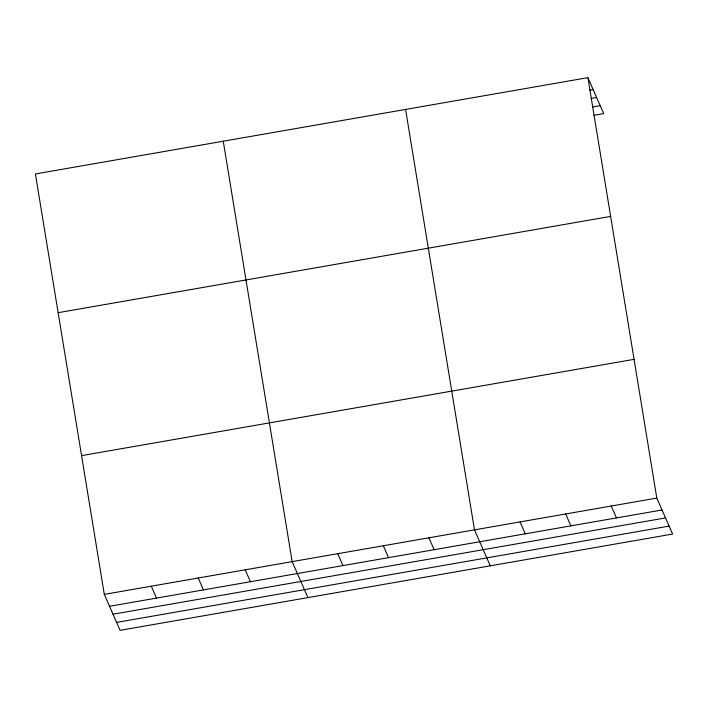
<?xml version="1.0" encoding="UTF-8"?>
<svg xmlns="http://www.w3.org/2000/svg" width="708" height="708" viewBox="0 0 708 708"><rect width="100%" height="100%" fill="white"/><g stroke="black" fill="none" stroke-linecap="round" stroke-linejoin="round"><path stroke-width="1.06" d="M587.905 77.659L35.4 173.947L104.306 594.375L120.094 630.341L672.6 534.053L656.812 498.087L587.905 77.659L603.694 113.625L593.923 115.324M589.87 90.128L593.127 89.562M591.189 98.447L596.614 97.5M592.605 107.005L600.207 105.687M58.136 312.688L610.641 216.4M81.57 455.633L634.076 359.345M104.306 594.375L656.812 498.087M109.536 606.278L662.033 509.981M113.014 614.217L665.52 517.929M116.608 622.403L669.113 526.106M611.234 506.025L616.456 517.929M565.648 513.973L570.869 525.876M520.07 521.911L525.292 533.814M490.272 565.825L474.484 529.858L405.578 109.43M428.906 537.806L434.128 549.709M383.32 545.744L388.55 557.647M337.743 553.691L342.964 565.595M307.945 597.605L292.156 561.639L223.25 141.211M245.198 569.825L250.42 581.719M198.231 578.002L203.462 589.906M151.273 586.189L156.495 598.092"/></g></svg>
